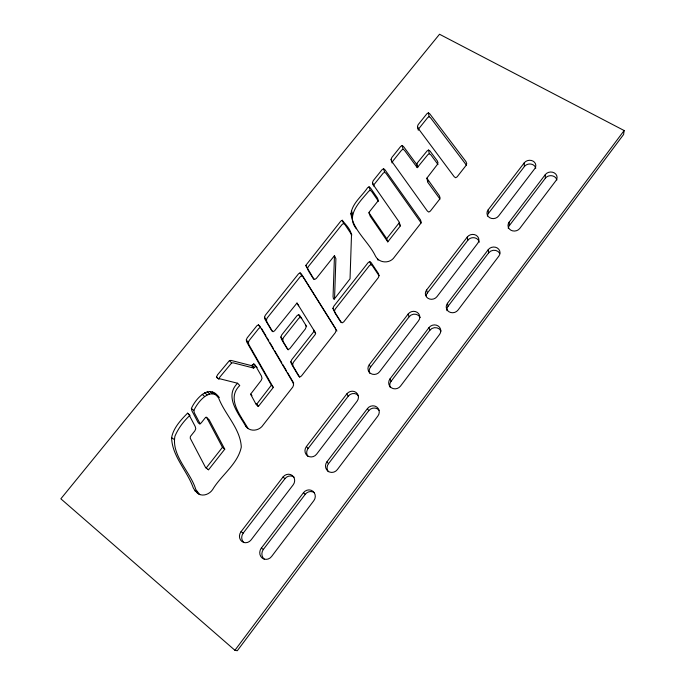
<?xml version="1.0" encoding="UTF-8"?>
<svg xmlns="http://www.w3.org/2000/svg" width="685" height="685" viewBox="0 0 685 685"><rect width="100%" height="100%" fill="white"/><g stroke="black" fill="none" stroke-linecap="round" stroke-linejoin="round"><path stroke-width="1.03" d="M508.27 228.37A6.43 5.711 -6.9 0 1 509.383 225.562L545.32 178.254L545.32 174.598A6.439 5.574 -5.4 0 1 554.233 172.86A6.439 5.574 -5.4 0 1 556.006 180.549L519.787 228.43A6.473 5.737 -7 0 1 510.796 230.143A6.473 5.737 -7 0 1 509.135 222.188L545.32 174.598M189.428 414.742L187.562 413.183C180.909 419.888 173.459 427.885 171.61 437.595C171.978 456.227 187.365 470.929 193.264 487.874L195.097 490.845L199.72 494.604L195.79 489.484C190.541 471.837 171.37 455.945 174.915 436.259C178.246 428.356 183.794 420.975 190.053 415.264M334.477 255.633L333.064 296.511L333.492 299.062L335.196 297.932L350.035 278.812L351.482 235.571C351.148 229.586 345.685 224.706 342.243 220.262L340.736 221.195L305.793 265.403L313.422 278.341L314.817 279.386L316.316 278.435L334.477 255.633L335.898 258.707L334.52 299.354M624.146 130.544L623.607 134.483L237.301 650.75L234.921 650.288L60.854 498.808L439.53 34.25L624.146 130.544L234.921 650.288M356.371 228.773C345.129 215.321 360.55 201.056 368.735 191.209L370.208 190.284L371.587 191.355L378.574 201.45M350.977 213.643C352.355 203.094 362.031 196.124 367.562 187.75L369.052 186.825L370.431 187.895L377.461 198.042L378.12 199.943L377.349 201.827L369.283 211.956L368.95 212.727L370.123 216.058L387.787 241.865L400.357 225.887L399.081 221.863L373.119 184.548L372.477 182.544L373.214 180.694L382.084 169.64L383.566 168.715L384.953 169.777L420.436 219.799L421.138 221.88L420.41 223.807L394.517 256.926C390.159 263.871 379.31 263.46 375.508 256.19C368.65 241.668 352.852 230.263 350.977 213.643L352.27 216.948M417.473 126.417L418.175 124.627L426.909 113.736L428.373 112.837L429.769 113.838L465.98 161.609L466.716 163.604L466.023 165.47L457.135 176.833L455.636 177.766L454.172 176.687L418.15 128.343L417.473 126.417L418.304 130.227L419.006 128.446L427.68 117.615L429.127 116.715L430.514 117.717L466.502 165.273M440.035 199.121L427.894 182.467L426.841 178.186L437.227 164.665L438.006 162.756L437.304 160.872L429.957 150.965L428.527 150.041L427.08 150.957L416.411 164.032L403.533 146.581L402.146 145.545L400.674 146.453L391.854 157.456L391.084 159.34L391.846 162.054M427.628 181.739L427.911 181.02M392.094 162.961L392.856 161.086L401.615 150.152L403.08 149.244L404.458 150.272L417.268 167.645L427.86 154.647L429.298 153.74L430.719 154.664L438.015 164.52M305.527 324.733L306.135 326.968L305.313 328.997L289.883 348.545L288.308 349.53L286.921 348.271L281.458 339.221L280.884 336.977L281.715 334.939L297.084 315.597L298.634 314.62L300.013 315.836L306.632 326.514M288.171 349.889L283.282 341.789L282.708 339.554L283.53 337.534L298.78 318.302L300.321 317.343L301.7 318.551M341.079 322.592L335.093 313.088L334.451 311.024L335.273 309.012L369.412 265.6L370.902 264.65L372.332 265.677L378.993 275.678M332.987 308.25L333.818 306.229L368.213 262.543L369.712 261.584L371.15 262.62L378.403 273.512L379.07 275.678L378.308 277.665L343.75 321.864L342.183 322.849L340.753 321.616L333.638 310.322L332.987 308.25L334.451 311.024M299.628 377.161L293.231 366.372L292.623 364.232L293.48 362.168L315.357 334.349L315.442 332.747L296.982 303.061L274.608 330.786L273.084 331.754L271.697 330.667L265.044 319.433L264.496 317.232L265.326 315.237L298.54 273.812L300.073 272.861L301.426 274.026L335.47 328.363L336.104 330.615L335.308 332.662L301.426 375.996L299.842 376.998L298.429 375.705L291.459 363.949L290.851 361.791L291.716 359.719L313.756 331.72L313.85 330.11M272.561 331.557L266.962 322.104L266.405 319.921L267.227 317.934L300.21 276.757L301.725 275.815L303.07 276.971L336.926 331.026M237.609 383.249L217.984 378.317L216.477 377.161L217.522 374.841L229.458 360.567L231.05 360.413L251.6 365.662L253.767 363.906L255.145 365.028L261.447 376.048L262.012 378.36L261.165 380.449L250.599 394.192L255.805 403.816L258.399 406.402L273.306 387.453L271.388 385.167L246.84 342.158L246.3 339.923L247.139 337.902L256.841 325.812L258.391 324.844L259.735 326.06L293.017 382.615L293.617 384.953L292.778 387.068L263.16 424.94C259.427 430.916 250.128 432.303 245.769 426.275C238.8 413.731 223.798 396.649 237.609 383.249L239.75 385.535C226.033 398.858 240.966 415.829 247.893 428.296L245.769 426.275M273.306 387.453L248.886 344.692L248.347 342.474L249.186 340.462L258.81 328.44L260.351 327.481L258.391 324.844M399.372 222.591L386.717 238.663L368.95 212.727M200.191 423.878L194.343 412.849L193.846 410.52C197.563 402.275 209.661 386.768 219.131 397.531C209.559 383.043 195.841 398.439 191.389 408.414L191.877 410.752L198.248 422.773L199.609 423.955L201.167 422.962L205.577 417.43L206.69 417.516L222.462 447.314L224.757 449.189L208.574 469.764L205.594 467.581L190.216 438.194L190.387 436.491L194.823 430.925L195.764 428.784L195.234 426.55L188.88 414.493L187.562 413.183M271.388 385.167L256.935 403.902L255.805 403.816M222.462 447.314L206.151 468.026M218.746 379.464L219.782 377.17L231.633 362.981L233.217 362.827L253.638 368.059L255.788 366.312L257.158 367.434M308.224 270.532L307.402 268.409L308.43 266.499L342.098 224.457L343.596 223.524L344.957 224.637L351.859 234.998M264.247 559.131A7.047 6.55 -65.2 0 1 263.4 549.387L305.245 494.305A6.85 6.49 -56.4 0 1 314.509 492.798M328.372 471.742A6.756 6.448 -48.6 0 1 328.5 463.694L368.735 410.717A6.627 6.328 -31.8 0 1 379.105 410.281M390.304 387.547A6.576 6.242 -23.8 0 1 391.101 381.271L429.82 330.298L429.007 327.584A6.567 6.114 -14.9 0 1 438.135 325.957A6.567 6.114 -14.9 0 1 439.556 334.485L400.494 386.117A6.627 6.285 -23.9 0 1 391.289 387.727A6.627 6.285 -23.9 0 1 389.996 378.899L429.007 327.584M446.997 310.69A6.49 5.994 -12.1 0 1 448.136 306.186L488.645 252.859L488.251 249.665A6.49 5.84 -8.3 0 1 497.267 247.979A6.49 5.84 -8.3 0 1 498.877 256.07L458.025 310.065A6.542 6.028 -12.2 0 1 448.923 311.726A6.542 6.028 -12.2 0 1 447.451 303.318L488.251 249.665M261.285 548.18L303.472 492.695A6.901 6.533 -56.1 0 1 312.814 491.188A6.901 6.533 -56.1 0 1 313.833 500.666L271.577 556.52A7.098 6.593 -64.9 0 1 262.149 557.992A7.098 6.593 -64.9 0 1 261.285 548.18L263.4 549.387M326.908 461.878L367.46 408.543A6.679 6.37 -31.7 0 1 376.69 406.967A6.679 6.37 -31.7 0 1 377.923 415.949L337.311 469.636A6.799 6.49 -48.3 0 1 327.995 471.177A6.799 6.49 -48.3 0 1 326.908 461.878L328.5 463.694M244.014 542.64A6.97 6.439 -62 0 1 243.243 533.058L284.943 478.695A6.781 6.37 -53.6 0 1 294.105 477.188M307.933 456.407A6.696 6.319 -46.9 0 1 308.122 448.478L348.237 396.187A6.567 6.208 -33.3 0 1 358.469 395.724M369.694 373.291A6.516 6.131 -26.5 0 1 370.534 367.109L409.15 316.77A6.448 5.977 -17.8 0 1 420.162 317.489M426.216 295.851A6.422 5.891 -15 0 1 427.414 292.957L467.821 240.281A6.379 5.711 -10.6 0 1 474.414 237.772A6.379 5.711 -10.6 0 1 479.26 242.216M487.395 216.075A6.353 5.617 -9.1 0 1 488.516 213.3L524.376 166.549A6.319 5.463 -7.2 0 1 530.866 164.066A6.319 5.463 -7.2 0 1 535.773 168.236M241.009 531.74L283.042 476.991A6.833 6.413 -53.3 0 1 292.272 475.484A6.833 6.413 -53.3 0 1 293.206 484.809L251.095 539.917A7.021 6.482 -61.8 0 1 241.788 541.398A7.021 6.482 -61.8 0 1 241.009 531.74L243.243 533.058M306.392 446.569L346.815 393.918A6.619 6.251 -33.2 0 1 355.943 392.351A6.619 6.251 -33.2 0 1 357.091 401.196L316.598 454.189A6.739 6.362 -46.6 0 1 307.394 455.731A6.739 6.362 -46.6 0 1 306.392 446.569L308.122 448.478M369.292 364.66L408.192 313.987A6.499 6.011 -17.9 0 1 417.208 312.36A6.499 6.011 -17.9 0 1 418.552 320.76L379.593 371.741A6.567 6.165 -26.5 0 1 370.491 373.351A6.567 6.165 -26.5 0 1 369.292 364.66L370.534 367.109M426.592 290.02L467.29 237.019A6.422 5.745 -10.7 0 1 476.203 235.332A6.422 5.745 -10.7 0 1 477.719 243.312L436.979 296.639A6.473 5.925 -15.1 0 1 427.979 298.3A6.473 5.925 -15.1 0 1 426.592 290.02L427.414 292.957M488.131 209.875L524.239 162.85A6.362 5.489 -7.3 0 1 533.05 161.112A6.362 5.489 -7.3 0 1 534.728 168.698L498.586 216.006A6.396 5.651 -9.2 0 1 489.698 217.719A6.396 5.651 -9.2 0 1 488.131 209.875L488.516 213.3M421.284 223.122L386.006 173.339L384.627 172.286L383.155 173.194L374.344 184.196L373.616 186.037L372.477 182.544M207.957 419.485L209.062 419.571L224.757 449.189M197.211 493.037C202.161 497.147 209.362 494.484 212.641 489.561C221.229 475.116 237.781 464.19 241.3 447.065C240.426 428.707 224.988 414.605 218.661 398.079L214.773 393.327M195.097 490.845L197.614 492.429M171.61 437.595L174.23 439.513M208.017 469.319L208.574 469.764M191.389 408.414L193.846 410.52M206.142 417.088L208.514 419.151M283.042 476.991L284.943 478.695M303.472 492.695L305.245 494.305M202.263 394.312L204.644 396.512M204.678 392.633L207.041 394.843M207.212 391.7L209.559 393.918M209.867 391.503L212.196 393.729M212.444 392.051L214.756 394.269M216.477 377.161L217.616 378.308M256.37 404.236L258.399 406.402M250.599 394.192L251.969 395.673M229.458 360.567L231.633 362.981M251.6 365.662L253.638 368.059M252.226 364.882L254.255 367.28M253.767 363.906L255.788 366.312M246.3 339.923L248.347 342.474M290.851 361.791L292.623 364.232M264.496 317.232L266.405 319.921M280.884 336.977L282.708 339.554M398.867 223.438L400.357 225.887M308.789 271.431L313.867 279.489M346.815 393.918L348.237 396.187M298.634 314.62L300.321 317.343M314.115 330.889L315.708 333.526M296.982 303.061L298.677 305.844M261.687 328.689L266.028 336.07M267.116 337.91L268.743 340.676M269.822 342.517L273.623 348.973M274.711 350.814L281.766 362.802M282.845 364.651L286.647 371.099M287.734 372.948L293.702 383.086M367.46 408.543L368.735 410.717M256.849 404.236L257.843 405.982M300.073 272.861L301.725 275.815M305.793 265.403L307.402 268.409M389.996 378.899L391.101 381.271M342.243 220.262L343.596 223.524M369.712 261.584L370.902 264.65M351.431 210.792L352.715 214.122M377.495 258.682L378.069 260.223M426.841 178.186L439.325 195.662L440.044 197.708L439.333 199.609L430.351 211.091L428.793 212.102L427.32 210.997L391.726 161.317L391.084 159.34M408.192 313.987L409.15 316.77M369.052 186.825L370.208 190.284M386.717 238.663L387.787 241.865M383.566 168.715L384.627 172.286M402.146 145.545L403.08 149.244M447.451 303.318L448.136 306.186M416.411 164.032L417.268 167.645M416.968 163.681L417.816 167.303M428.527 150.041L429.298 153.74M428.373 112.837L429.127 116.715M467.29 237.019L467.821 240.281M509.135 222.188L509.383 225.562M524.239 162.85L524.376 166.549M488.645 252.859A6.448 5.805 -8.2 0 1 499.742 253.424M429.82 330.298A6.516 6.079 -14.8 0 1 440.986 331.06M545.32 178.254A6.396 5.54 -5.3 0 1 551.87 175.754A6.396 5.54 -5.3 0 1 556.879 179.992"/></g></svg>
